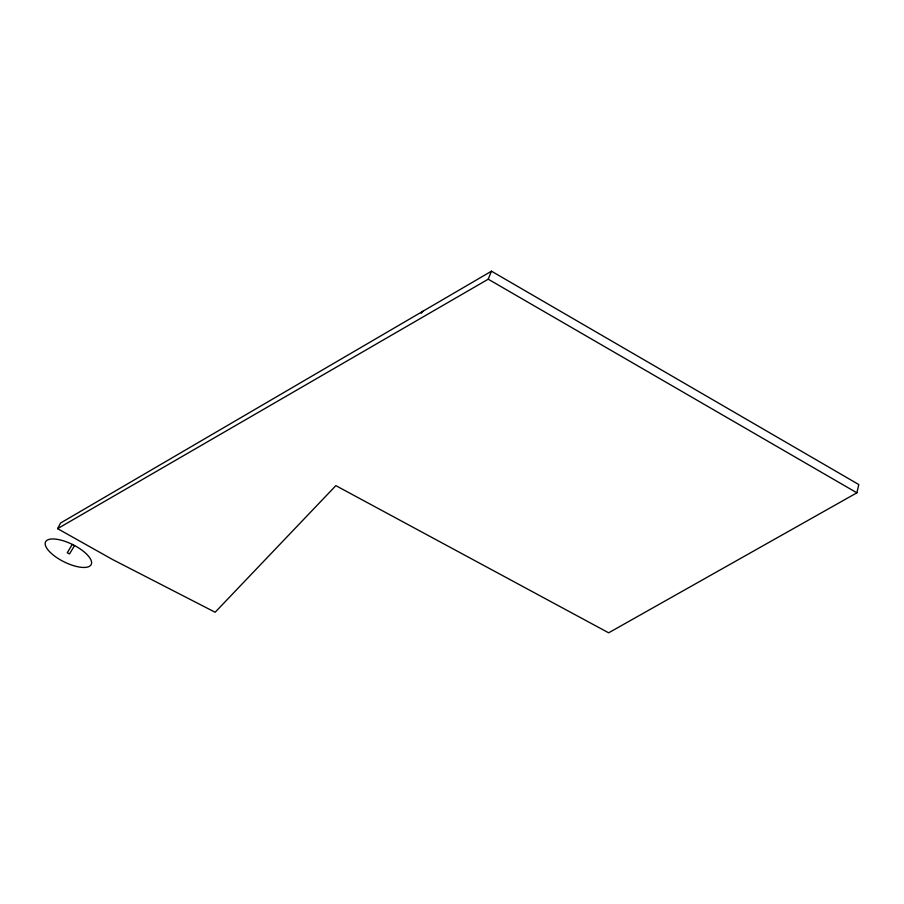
<?xml version="1.0" encoding="UTF-8"?>
<svg xmlns="http://www.w3.org/2000/svg" width="904" height="904" viewBox="0 0 904 904"><rect width="100%" height="100%" fill="white"/><g stroke="black" fill="none" stroke-linecap="round" stroke-linejoin="round"><path stroke-width="1.36" d="M856.879 492.816L858.8 484.555L491.46 271.189L60.579 523.02L57.596 528.648L112.751 559.621L215.141 612.245L335.859 485.64L608.652 632.811L856.879 492.816L488.216 279.189L57.596 528.648M488.216 279.189L491.46 271.189M72.286 544.4L67.235 552.785L69.506 553.937L74.591 545.575M421.151 313.281L422.857 311.281M73.461 544.965L70.41 543.496A25.47 9.65 26.4 0 0 46.545 547.847A25.47 9.65 26.4 0 0 84.739 567.441A25.47 9.65 26.4 0 0 76.411 546.57L73.461 544.965"/></g></svg>
